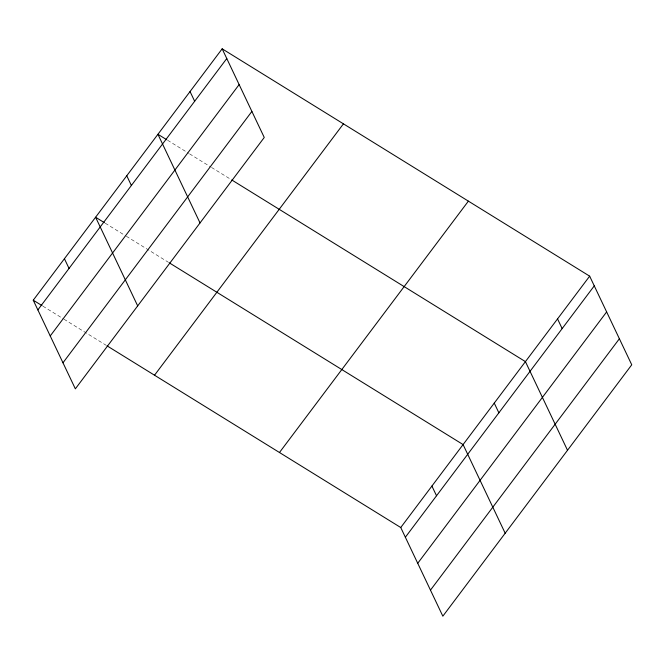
<?xml version="1.0" encoding="UTF-8"?>
<svg xmlns="http://www.w3.org/2000/svg" width="665" height="665" viewBox="0 0 665 665"><rect width="100%" height="100%" fill="white"/><g stroke="black" fill="none" stroke-linecap="round" stroke-linejoin="round"><path stroke-width="0.5" stroke-dasharray="3.33 2.49" d="M167.597 140.265L188.694 153.316M189.567 153.856L210.664 166.907M211.536 167.447L230.871 179.409M105.261 223.224L125.469 235.726M126.35 236.266L168.528 262.359M42.917 306.174L63.125 318.676M64.006 319.225L106.192 345.318"/><path stroke-width="1" d="M222.16 48.819L264.254 137.472L75.345 388.842L33.25 300.198L222.16 48.819L589.656 276.158L631.75 364.802L442.84 616.181L400.746 527.528L107.065 345.858M37.863 309.907L226.773 58.537M50.232 335.958L239.142 84.58M62.976 362.791L251.885 111.421M154.521 375.218L343.439 123.84M279.475 452.508L468.384 201.138M400.746 527.528L589.656 276.158M405.359 537.237L594.269 285.867M417.728 563.288L606.638 311.918M430.471 590.129L619.381 338.759M166.724 139.725L157.929 134.288L200.024 222.933M231.753 179.957L525.425 361.627L567.519 450.272M104.38 222.675L95.594 217.239L137.68 305.892M169.409 262.908L463.089 444.577L505.176 533.222M33.25 300.198L42.036 305.634M557.544 318.892L562.149 328.601M494.253 403.098L498.866 412.815M431.918 486.057L436.523 495.766M190.049 91.554L194.662 101.263M126.766 175.768L131.371 185.477M64.422 258.718L69.035 268.427"/></g></svg>
